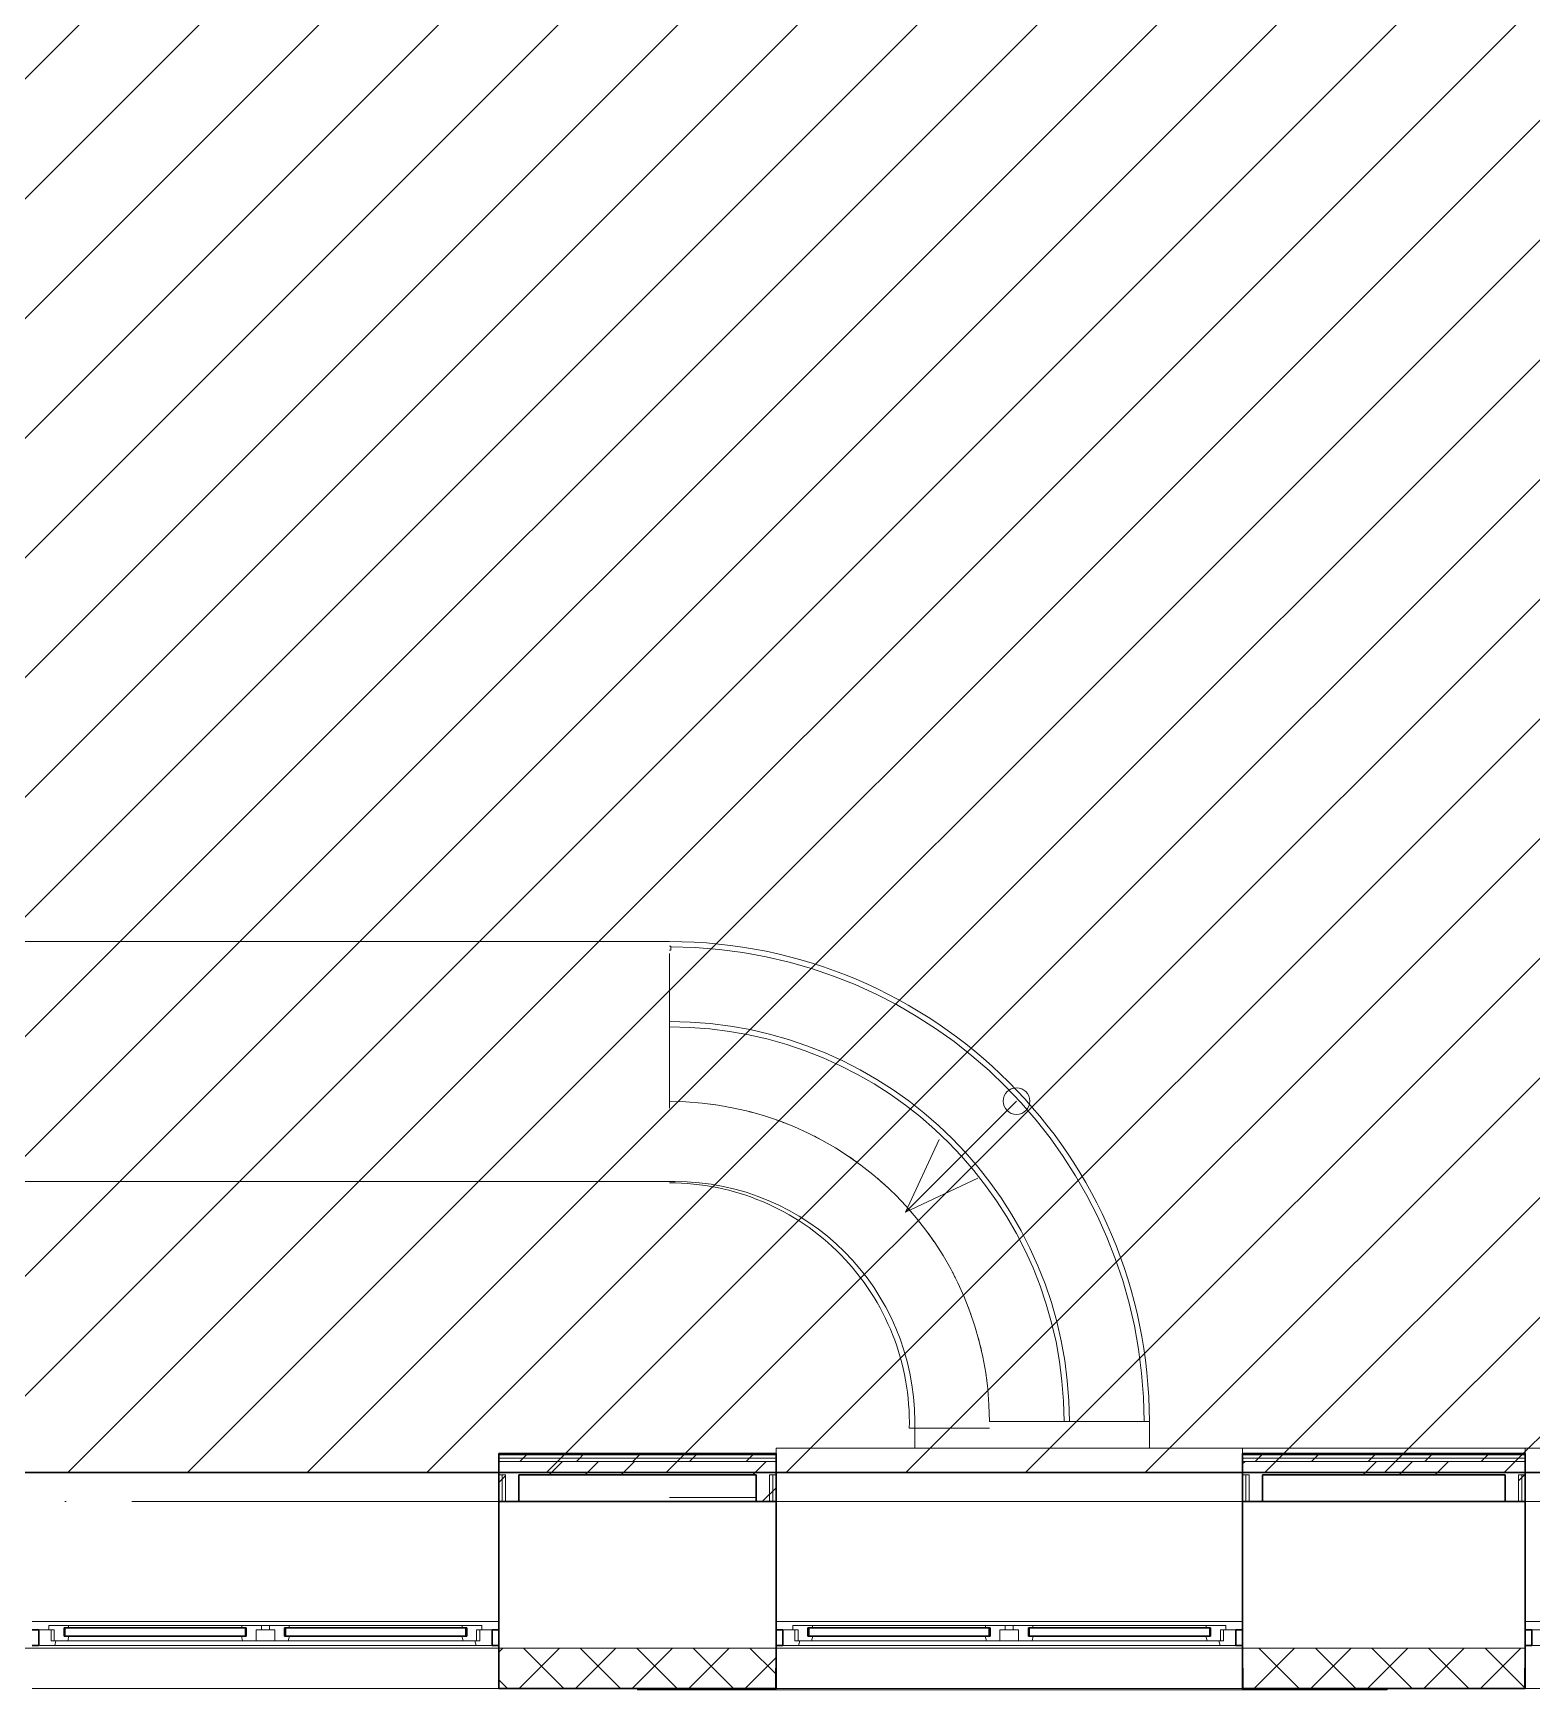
# Model space of a CAD drawing. Header units: millimetres. Extents: x -259809 to 472825, y -397243 to 31861.
# Drawn here: x 150605 to 156226, y -336419 to -330205 of the extents above; entities that cross this region are included whole.
import ezdxf

# ---------------------------------------------------------------- set-up
doc = ezdxf.new("R2010")
doc.units = ezdxf.units.MM
doc.linetypes.add('ADSK_Линия сетки', pattern=[25, 20, -2.5, 0, -2.5])
for name, color, linetype, lineweight in [('_ Окна', 252, 'Continuous', 30), ('Аннотация', 252, 'Continuous', 18), ('Лестницы', 252, 'Continuous', 9), ('Линии', 7, 'Continuous', 9), ('лс', 5, 'Continuous', 30), ('Ограждение', 252, 'Continuous', 9), ('Окна', 252, 'Continuous', 9), ('Оси', 252, 'Continuous', 9), ('Перекрытие', 252, 'Continuous', 18), ('Стены внутренние', 252, 'Continuous', 18), ('Стены наружные', 252, 'Continuous', 18), ('Стены штриховка', 7, 'Continuous', 9)]:
    doc.layers.add(name, color=color, linetype=linetype, lineweight=lineweight)
doc.layers.add('Узлы', color=252, linetype='Continuous')

# ---------------------------------------------------------------- blocks, each defined once
blk = doc.blocks.new('2 этаж')
at = {"layer": '_ Окна', "color": 251, "true_color": 0x636466}
for p, q in [((150476, 16478.7), (150451, 16478.7)), ((150476, 16420.7), (150476, 16478.7)), ((150574, 16486.7), (150571, 16486.7)), ((150571, 16486.7), (150571, 16454.7)), ((151251, 16486.7), (150574, 16486.7)), ((150574, 16486.7), (150574, 16454.7)), ((150574, 16454.7), (150574, 16486.7)), ((151251, 16454.7), (151251, 16486.7)), ((151251, 16486.7), (151251, 16454.7)), ((151254, 16486.7), (151251, 16486.7)), ((151254, 16454.7), (151254, 16486.7)), ((151401, 16486.7), (151398, 16486.7)), ((151398, 16486.7), (151398, 16454.7)), ((152078, 16486.7), (151401, 16486.7)), ((151401, 16486.7), (151401, 16454.7)), ((151401, 16454.7), (151401, 16486.7)), ((152078, 16454.7), (152078, 16486.7)), ((152078, 16486.7), (152078, 16454.7)), ((152081, 16486.7), (152078, 16486.7)), ((152081, 16454.7), (152081, 16486.7)), ((152201, 16478.7), (152176, 16478.7)), ((152176, 16478.7), (152176, 16420.7)), ((153266, 16478.7), (153241, 16478.7)), ((153266, 16420.7), (153266, 16478.7)), ((153364, 16486.7), (153361, 16486.7)), ((153361, 16486.7), (153361, 16454.7)), ((154041, 16486.7), (153364, 16486.7)), ((153364, 16486.7), (153364, 16454.7)), ((153364, 16454.7), (153364, 16486.7)), ((154041, 16454.7), (154041, 16486.7)), ((154041, 16486.7), (154041, 16454.7)), ((154044, 16486.7), (154041, 16486.7)), ((154044, 16454.7), (154044, 16486.7)), ((154191, 16486.7), (154188, 16486.7)), ((154188, 16486.7), (154188, 16454.7)), ((154868, 16486.7), (154191, 16486.7)), ((154191, 16486.7), (154191, 16454.7)), ((154191, 16454.7), (154191, 16486.7)), ((154868, 16454.7), (154868, 16486.7)), ((154868, 16486.7), (154868, 16454.7)), ((154871, 16486.7), (154868, 16486.7)), ((154871, 16454.7), (154871, 16486.7)), ((154991, 16478.7), (154966, 16478.7)), ((154966, 16478.7), (154966, 16420.7)), ((156076, 16478.7), (156051, 16478.7)), ((156076, 16420.7), (156076, 16478.7)), ((150451, 16420.7), (150476, 16420.7)), ((150571, 16454.7), (150574, 16454.7)), ((150574, 16454.7), (151251, 16454.7)), ((151251, 16454.7), (151254, 16454.7)), ((151398, 16454.7), (151401, 16454.7)), ((151401, 16454.7), (152078, 16454.7)), ((152078, 16454.7), (152081, 16454.7)), ((152176, 16420.7), (152201, 16420.7)), ((153241, 16420.7), (153266, 16420.7)), ((153361, 16454.7), (153364, 16454.7)), ((153364, 16454.7), (154041, 16454.7)), ((154041, 16454.7), (154044, 16454.7)), ((154188, 16454.7), (154191, 16454.7)), ((154191, 16454.7), (154868, 16454.7)), ((154868, 16454.7), (154871, 16454.7)), ((154966, 16420.7), (154991, 16420.7)), ((156051, 16420.7), (156076, 16420.7))]:
    blk.add_line(p, q, dxfattribs=at)
at = {"layer": '_ Окна', "color": 251, "lineweight": 18, "true_color": 0x636466}
for p, q in [((150514, 16478.7), (150476, 16478.7)), ((150476, 16478.7), (150476, 16420.7)), ((150570, 16495.7), (150514, 16495.7)), ((150514, 16495.7), (150514, 16478.7)), ((150514, 16478.7), (150534, 16478.7)), ((150522, 16437.7), (150522, 16478.7)), ((150534, 16478.7), (150534, 16437.7)), ((150571, 16494.7), (150570, 16495.7)), ((150572, 16495.7), (150571, 16494.7)), ((150571, 16454.7), (150571, 16486.7)), ((150571, 16486.7), (150589, 16486.7)), ((150586.6, 16495.7), (150572, 16495.7)), ((150589, 16486.7), (150586.6, 16495.7)), ((151238.4, 16495.7), (151236, 16486.7)), ((151236, 16486.7), (151254, 16486.7)), ((151253, 16495.7), (151238.4, 16495.7)), ((151254, 16494.7), (151253, 16495.7)), ((151255, 16495.7), (151254, 16494.7)), ((151254, 16486.7), (151254, 16454.7)), ((151311, 16495.7), (151255, 16495.7)), ((151291, 16437.7), (151291, 16478.7)), ((151291, 16478.7), (151311, 16478.7)), ((151311, 16478.7), (151311, 16495.7)), ((151397, 16495.7), (151341, 16495.7)), ((151341, 16495.7), (151341, 16478.7)), ((151341, 16478.7), (151361, 16478.7)), ((151361, 16478.7), (151361, 16437.7)), ((151398, 16494.7), (151397, 16495.7)), ((151399, 16495.7), (151398, 16494.7)), ((151398, 16454.7), (151398, 16486.7)), ((151398, 16486.7), (151416, 16486.7)), ((151413.6, 16495.7), (151399, 16495.7)), ((151416, 16486.7), (151413.6, 16495.7)), ((152065.4, 16495.7), (152063, 16486.7)), ((152063, 16486.7), (152081, 16486.7)), ((152080, 16495.7), (152065.4, 16495.7)), ((152081, 16494.7), (152080, 16495.7)), ((152082, 16495.7), (152081, 16494.7)), ((152081, 16486.7), (152081, 16454.7)), ((152138, 16495.7), (152082, 16495.7)), ((152118, 16437.7), (152118, 16478.7)), ((152118, 16478.7), (152138, 16478.7)), ((152130, 16478.7), (152130, 16437.7)), ((152138, 16478.7), (152138, 16495.7)), ((152176, 16478.7), (152138, 16478.7)), ((152176, 16420.7), (152176, 16478.7)), ((153304, 16478.7), (153266, 16478.7)), ((153266, 16478.7), (153266, 16420.7)), ((153360, 16495.7), (153304, 16495.7)), ((153304, 16495.7), (153304, 16478.7)), ((153304, 16478.7), (153324, 16478.7)), ((153312, 16437.7), (153312, 16478.7)), ((153324, 16478.7), (153324, 16437.7)), ((153361, 16494.7), (153360, 16495.7)), ((153362, 16495.7), (153361, 16494.7)), ((153361, 16454.7), (153361, 16486.7)), ((153361, 16486.7), (153379, 16486.7)), ((153376.6, 16495.7), (153362, 16495.7)), ((153379, 16486.7), (153376.6, 16495.7)), ((154028.4, 16495.7), (154026, 16486.7)), ((154026, 16486.7), (154044, 16486.7)), ((154043, 16495.7), (154028.4, 16495.7)), ((154044, 16494.7), (154043, 16495.7)), ((154045, 16495.7), (154044, 16494.7)), ((154044, 16486.7), (154044, 16454.7)), ((154101, 16495.7), (154045, 16495.7)), ((154081, 16437.7), (154081, 16478.7)), ((154081, 16478.7), (154101, 16478.7)), ((154101, 16478.7), (154101, 16495.7)), ((154187, 16495.7), (154131, 16495.7)), ((154131, 16495.7), (154131, 16478.7)), ((154131, 16478.7), (154151, 16478.7)), ((154151, 16478.7), (154151, 16437.7)), ((154188, 16494.7), (154187, 16495.7)), ((154189, 16495.7), (154188, 16494.7)), ((154188, 16454.7), (154188, 16486.7)), ((154188, 16486.7), (154206, 16486.7)), ((154203.6, 16495.7), (154189, 16495.7)), ((154206, 16486.7), (154203.6, 16495.7)), ((154855.4, 16495.7), (154853, 16486.7)), ((154853, 16486.7), (154871, 16486.7)), ((154870, 16495.7), (154855.4, 16495.7)), ((154871, 16494.7), (154870, 16495.7)), ((154872, 16495.7), (154871, 16494.7)), ((154871, 16486.7), (154871, 16454.7)), ((154928, 16495.7), (154872, 16495.7)), ((154908, 16437.7), (154908, 16478.7)), ((154908, 16478.7), (154928, 16478.7)), ((154920, 16478.7), (154920, 16437.7)), ((154928, 16478.7), (154928, 16495.7)), ((154966, 16478.7), (154928, 16478.7)), ((154966, 16420.7), (154966, 16478.7)), ((156114, 16478.7), (156076, 16478.7)), ((156076, 16478.7), (156076, 16420.7)), ((150476, 16420.7), (150535.5, 16420.7)), ((150534, 16437.7), (150522, 16437.7)), ((150534, 16437.7), (150584.5, 16437.7)), ((150535.5, 16420.7), (150540, 16437.7)), ((150589, 16454.7), (150571, 16454.7)), ((150584.5, 16437.7), (150589, 16454.7)), ((151254, 16454.7), (151236, 16454.7)), ((151236, 16454.7), (151240.6, 16437.7)), ((151240.6, 16437.7), (151291, 16437.7)), ((151361, 16437.7), (151411.5, 16437.7)), ((151416, 16454.7), (151398, 16454.7)), ((151411.5, 16437.7), (151416, 16454.7)), ((152081, 16454.7), (152063, 16454.7)), ((152063, 16454.7), (152067.6, 16437.7)), ((152067.6, 16437.7), (152118, 16437.7)), ((152112, 16437.7), (152116.6, 16420.7)), ((152116.6, 16420.7), (152176, 16420.7)), ((152130, 16437.7), (152118, 16437.7)), ((153266, 16420.7), (153325.5, 16420.7)), ((153324, 16437.7), (153312, 16437.7)), ((153324, 16437.7), (153374.5, 16437.7)), ((153325.5, 16420.7), (153330, 16437.7)), ((153379, 16454.7), (153361, 16454.7)), ((153374.5, 16437.7), (153379, 16454.7)), ((154044, 16454.7), (154026, 16454.7)), ((154026, 16454.7), (154030.6, 16437.7)), ((154030.6, 16437.7), (154081, 16437.7)), ((154151, 16437.7), (154201.5, 16437.7)), ((154206, 16454.7), (154188, 16454.7)), ((154201.5, 16437.7), (154206, 16454.7)), ((154871, 16454.7), (154853, 16454.7)), ((154853, 16454.7), (154857.6, 16437.7)), ((154857.6, 16437.7), (154908, 16437.7)), ((154902, 16437.7), (154906.6, 16420.7)), ((154906.6, 16420.7), (154966, 16420.7)), ((154920, 16437.7), (154908, 16437.7)), ((156076, 16420.7), (156135.5, 16420.7))]:
    blk.add_line(p, q, dxfattribs=at)
at = {"layer": 'Аннотация', "color": 251, "lineweight": 20, "true_color": 0x636466}
for q in [(153853.4, 18317.7), (153998.5, 18172.6)]:
    blk.add_line((153726.6, 18045.8), q, dxfattribs=at)
blk.add_circle((154143.1, 18462.3), 50, dxfattribs=at)
at = {"layer": 'Лестницы', "color": 251, "true_color": 0x636466}
for radius, start, end in [(1800, 0, 90), (1780, 0, 89.8388), (1500, 0, 90), (1480, 0, 90), (1200, 81.63383, 83.64221), (1200, 74.94117, 77.22402), (1200, 68.48795, 70.6478), (1200, 62.115, 63.34649), (1200, 54.02414, 55.76607), (1200, 47.12911, 49.37361), (1200, 40.62639, 42.87089), (1200, 34.23393, 35.97586), (1200, 26.65351, 27.885), (1200, 19.3522, 21.51205), (1200, 12.77598, 15.05883), (1200, 6.35779, 8.36617)]:
    blk.add_arc((152841.3, 17260.7), radius, start, end, dxfattribs=at)
at = {"layer": 'Линии', "color": 251, "ltscale": 100, "true_color": 0x636466}
for p, q in [((152841.3, 18435.7), (152841.3, 19015.7)), ((154041.3, 17235.7), (153741.1, 17235.7)), ((154641.3, 17235.7), (154641.3, 17160.7))]:
    blk.add_line(p, q, dxfattribs=at)
at = {"layer": 'Линии', "color": 251, "true_color": 0x636466}
blk.add_arc((152841.3, 17255.7), 900, 358.72666, 90, dxfattribs=at)
at = {"layer": 'Ограждение', "color": 251, "true_color": 0x636466}
for p, q in [((152841.3, 19060.7), (139936, 19060.7)), ((152846.3, 19044), (152841.3, 19044)), ((152841.3, 19029), (152846.3, 19029)), ((152846.3, 19044), (152846.3, 19029)), ((152841.3, 18160.7), (138751, 18160.7)), ((153241, 17140.7), (153241, 17160.7)), ((153241, 17160.7), (158366, 17160.7)), ((153241, 17140.7), (153241, 17160.7)), ((153241, 17160.7), (154991, 17160.7)), ((154991, 17160.7), (154991, 17140.7)), ((156051, 17140.7), (156051, 17160.7)), ((156051, 17160.7), (157801, 17160.7)), ((153241, 16960.7), (154991, 16960.7)), ((156051, 16960.7), (157801, 16960.7)), ((152201, 16510.7), (150451, 16510.7)), ((153241, 16510.7), (154991, 16510.7)), ((156051, 16510.7), (157801, 16510.7))]:
    blk.add_line(p, q, dxfattribs=at)
at = {"layer": 'Окна', "color": 251, "true_color": 0x636466}
for p, q in [((150572, 16495.7), (150570, 16495.7)), ((151238.4, 16495.7), (150586.6, 16495.7)), ((151255, 16495.7), (151253, 16495.7)), ((151311, 16495.7), (151341, 16495.7)), ((151341, 16478.7), (151311, 16478.7)), ((151399, 16495.7), (151397, 16495.7)), ((152065.4, 16495.7), (151413.6, 16495.7)), ((152082, 16495.7), (152080, 16495.7)), ((153362, 16495.7), (153360, 16495.7)), ((154028.4, 16495.7), (153376.6, 16495.7)), ((154045, 16495.7), (154043, 16495.7)), ((154101, 16495.7), (154131, 16495.7)), ((154131, 16478.7), (154101, 16478.7)), ((154189, 16495.7), (154187, 16495.7)), ((154855.4, 16495.7), (154203.6, 16495.7)), ((154872, 16495.7), (154870, 16495.7)), ((150535.5, 16420.7), (152116.6, 16420.7)), ((150584.5, 16437.7), (151240.6, 16437.7)), ((151361, 16437.7), (151291, 16437.7)), ((151411.5, 16437.7), (152067.6, 16437.7)), ((153325.5, 16420.7), (154906.6, 16420.7)), ((153374.5, 16437.7), (154030.6, 16437.7)), ((154151, 16437.7), (154081, 16437.7)), ((154201.5, 16437.7), (154857.6, 16437.7))]:
    blk.add_line(p, q, dxfattribs=at)
at = {"layer": 'Оси', "color": 251, "linetype": 'ADSK_Линия сетки', "ltscale": 100, "true_color": 0x636466}
blk.add_line((165326, 16960.7), (93603.7, 16960.7), dxfattribs=at)
at = {"layer": 'Перекрытие', "color": 251, "ltscale": 100, "true_color": 0x636466}
for p, q in [((152861.3, 18160.7), (152841.3, 18160.7)), ((153761.3, 17160.7), (153761.3, 17260.7)), ((154641.3, 17260.7), (154041.3, 17260.7)), ((154641.3, 17160.7), (154641.3, 17260.7))]:
    blk.add_line(p, q, dxfattribs=at)
at = {"layer": 'Перекрытие', "color": 251, "true_color": 0x636466}
for centre, radius in [((152841.3, 17260.7), 1200), ((152861.3, 17260.7), 900)]:
    blk.add_arc(centre, radius, 0, 90, dxfattribs=at)
at = {"layer": 'Стены внутренние', "color": 251, "lineweight": 30, "true_color": 0x636466}
for p, q in [((152201, 16960.7), (152201, 16258.7)), ((152276, 16960.7), (153166, 16960.7)), ((153241, 16960.7), (153241, 16258.7)), ((154991, 16960.7), (154991, 16258.7)), ((155976, 16960.7), (155066, 16960.7)), ((156051, 16960.7), (156051, 16258.7)), ((152201, 16258.7), (153241, 16258.7)), ((154991, 16258.7), (156051, 16258.7))]:
    blk.add_line(p, q, dxfattribs=at)
at = {"layer": 'Стены внутренние', "color": 251, "true_color": 0x636466}
for p, q in [((156051, 16410.7), (149386, 16410.7)), ((152201, 16258.7), (150451, 16258.7)), ((154991, 16258.7), (153241, 16258.7)), ((157801, 16258.7), (156051, 16258.7))]:
    blk.add_line(p, q, dxfattribs=at)
at = {"layer": 'Стены внутренние', "color": 251, "linetype": 'Continuous', "lineweight": 9, "true_color": 0x636466}
for p, q in [((152201, 16395.4), (152216.4, 16410.7)), ((152278.5, 16260.7), (152428.5, 16410.7)), ((152444.3, 16260.7), (152294.3, 16410.7)), ((152490.6, 16260.7), (152640.6, 16410.7)), ((152656.4, 16260.7), (152506.4, 16410.7)), ((152702.8, 16260.7), (152852.8, 16410.7)), ((152868.6, 16260.7), (152718.6, 16410.7)), ((152914.9, 16260.7), (153064.9, 16410.7)), ((153080.7, 16260.7), (152930.7, 16410.7)), ((153239, 16314.6), (153142.8, 16410.7)), ((155036.2, 16260.7), (155186.2, 16410.7)), ((155202, 16260.7), (155052, 16410.7)), ((155248.3, 16260.7), (155398.3, 16410.7)), ((155414.2, 16260.7), (155264.2, 16410.7)), ((155460.5, 16260.7), (155610.5, 16410.7)), ((155626.3, 16260.7), (155476.3, 16410.7)), ((155672.6, 16260.7), (155822.6, 16410.7)), ((155838.4, 16260.7), (155688.4, 16410.7)), ((155884.7, 16260.7), (156034.7, 16410.7)), ((156049, 16262.3), (155900.6, 16410.7)), ((153127, 16260.7), (153241, 16374.7)), ((152201, 16332.5), (152203, 16332.5)), ((152232.2, 16260.7), (152203, 16289.9)), ((155998.7, 16258.7), (155997.5, 16260.7))]:
    blk.add_line(p, q, dxfattribs=at)
at = {"layer": 'Стены наружные', "color": 251, "lineweight": 30, "true_color": 0x636466}
for p, q in [((153241, 17140.7), (152201, 17140.7)), ((152201, 16960.7), (152201, 17140.7)), ((153241, 17140.7), (153241, 16960.7)), ((156051, 17140.7), (154991, 17140.7)), ((154991, 16960.7), (154991, 17140.7)), ((156051, 17140.7), (156051, 16960.7)), ((152276, 17060.7), (153166, 17060.7)), ((152276, 17060.7), (152276, 16960.7)), ((153166, 16960.7), (153166, 17060.7)), ((155066, 17060.7), (155976, 17060.7)), ((155066, 17060.7), (155066, 16960.7)), ((155976, 16960.7), (155976, 17060.7)), ((152201, 16960.7), (152276, 16960.7)), ((153166, 16960.7), (153241, 16960.7)), ((154991, 16960.7), (155066, 16960.7)), ((155976, 16960.7), (156051, 16960.7))]:
    blk.add_line(p, q, dxfattribs=at)
at = {"layer": 'Стены наружные', "color": 251, "linetype": 'Continuous', "lineweight": 9, "true_color": 0x636466}
for p, q in [((152280, 17110.7), (152292.5, 17123.2)), ((152292.5, 17123.2), (152305, 17135.7)), ((152390.6, 17060.7), (152440.6, 17110.7)), ((152492.1, 17110.7), (152504.6, 17123.2)), ((152504.6, 17123.2), (152517.1, 17135.7)), ((152517.1, 17135.7), (152522.1, 17140.7)), ((152525.5, 17060.7), (152575.5, 17110.7)), ((152660.5, 17060.7), (152710.5, 17110.7)), ((152704.2, 17110.7), (152716.7, 17123.2)), ((152716.7, 17123.2), (152729.2, 17135.7)), ((152916.4, 17110.7), (152928.9, 17123.2)), ((152928.9, 17123.2), (152941.4, 17135.7)), ((152941.4, 17135.7), (152946.4, 17140.7)), ((153128.5, 17110.7), (153141, 17123.2)), ((153141, 17123.2), (153153.5, 17135.7)), ((153153.9, 17060.7), (153203.9, 17110.7)), ((154991, 17101.3), (155000.4, 17110.7)), ((155037.7, 17110.7), (155050.2, 17123.2)), ((155050.2, 17123.2), (155062.7, 17135.7)), ((155062.7, 17135.7), (155067.7, 17140.7)), ((155249.8, 17110.7), (155262.3, 17123.2)), ((155262.3, 17123.2), (155274.8, 17135.7)), ((155443.9, 17060.7), (155493.9, 17110.7)), ((155461.9, 17110.7), (155474.4, 17123.2)), ((155474.4, 17123.2), (155486.9, 17135.7)), ((155486.9, 17135.7), (155491.9, 17140.7)), ((155578.8, 17060.7), (155628.8, 17110.7)), ((155674.1, 17110.7), (155686.6, 17123.2)), ((155686.6, 17123.2), (155699.1, 17135.7)), ((155713.8, 17060.7), (155763.8, 17110.7)), ((155886.2, 17110.7), (155898.7, 17123.2)), ((155898.7, 17123.2), (155911.2, 17135.7)), ((155911.2, 17135.7), (155916.2, 17140.7)), ((152201, 17031.8), (152213.5, 17044.3)), ((152213.5, 17044.3), (152226, 17056.8)), ((156026, 17038.4), (156038.5, 17050.9)), ((156038.5, 17050.9), (156048.3, 17060.7)), ((153188.9, 16960.7), (153216, 16987.9)), ((153216, 16986.1), (153228.5, 16998.6)), ((153228.5, 16998.6), (153241, 17011.1))]:
    blk.add_line(p, q, dxfattribs=at)
at = {"layer": 'Стены наружные', "color": 251, "true_color": 0x636466}
for p, q in [((152841.3, 16975.7), (153166, 16975.7)), ((152721, 16258.7), (152721, 16253.7)), ((155533.5, 16253.7), (152721, 16253.7)), ((152735.9, 16253.7), (152735.9, 16258.7)), ((153241, 16258.7), (153241, 16253.7)), ((154991, 16253.7), (154991, 16258.7)), ((155533.5, 16253.7), (155533.5, 16258.7))]:
    blk.add_line(p, q, dxfattribs=at)
at = {"layer": 'Стены штриховка', "color": 251, "true_color": 0x636466}
for p, q in [((152201, 17135.7), (153241, 17135.7)), ((153241, 17135.7), (152201, 17135.7)), ((153241, 17123.2), (152201, 17123.2)), ((153241, 17110.7), (152201, 17110.7)), ((154991, 17135.7), (156051, 17135.7)), ((156051, 17135.7), (154991, 17135.7)), ((156051, 17123.2), (154991, 17123.2)), ((156051, 17110.7), (154991, 17110.7)), ((152201, 17060.7), (152226, 17060.7)), ((152213.5, 16960.7), (152213.5, 17060.7)), ((152226, 16960.7), (152226, 17060.7)), ((153216, 16960.7), (153216, 17060.7)), ((153216, 17060.7), (153241, 17060.7)), ((153228.5, 16960.7), (153228.5, 17060.7)), ((154991, 17060.7), (155016, 17060.7)), ((155003.5, 16960.7), (155003.5, 17060.7)), ((155016, 16960.7), (155016, 17060.7)), ((156026, 16960.7), (156026, 17060.7)), ((156026, 17060.7), (156051, 17060.7)), ((156038.5, 16960.7), (156038.5, 17060.7)), ((152203, 16334.7), (152201, 16334.7)), ((152203, 16260.7), (152203, 16334.7)), ((153241, 16334.7), (153239, 16334.7)), ((153239, 16334.7), (153239, 16260.7)), ((154993, 16334.7), (154991, 16334.7)), ((154993, 16260.7), (154993, 16334.7)), ((156051, 16334.7), (156049, 16334.7)), ((156049, 16334.7), (156049, 16260.7)), ((153239, 16260.7), (152203, 16260.7)), ((156049, 16260.7), (154993, 16260.7))]:
    blk.add_line(p, q, dxfattribs=at)
at = {"layer": 'Узлы', "color": 251, "true_color": 0x636466}
blk.add_line((154143.1, 18462.3), (153726.6, 18045.8), dxfattribs=at)

msp = doc.modelspace()

# ---------------------------------------------------------------- hatches: boundary and pattern name
at = {"layer": 'лс', "lineweight": 5}
h = msp.add_hatch(dxfattribs=at)
h.set_pattern_fill('ANSI31', color=1, scale=100)
h.set_pattern_definition([(45, (-34247.08, 32148.8), (-224.5064, 224.5064), [])])
h.paths.add_polyline_path([(158419.8, -324577.6), (139068.3, -324577.6), (139068.3, -335604.3), (158419.8, -335604.3)])
edge = h.paths.add_edge_path(flags=16)
edge.add_ellipse((140359.7, -325166.5), major_axis=(911.9, 0), ratio=0.29514, start_angle=0, end_angle=360)

# ---------------------------------------------------------------- linework, layer by layer
at = {"layer": 'лс', "color": 1, "lineweight": 30}
msp.add_lwpolyline([(139068.3, -335604.3), (139068.3, -324577.6), (158419.8, -324577.6), (158419.8, -335604.3)], close=True, dxfattribs=at)

# ---------------------------------------------------------------- block references
msp.add_blockref('2 этаж', (150, -352672.8))

doc.saveas('drawing.dxf')
